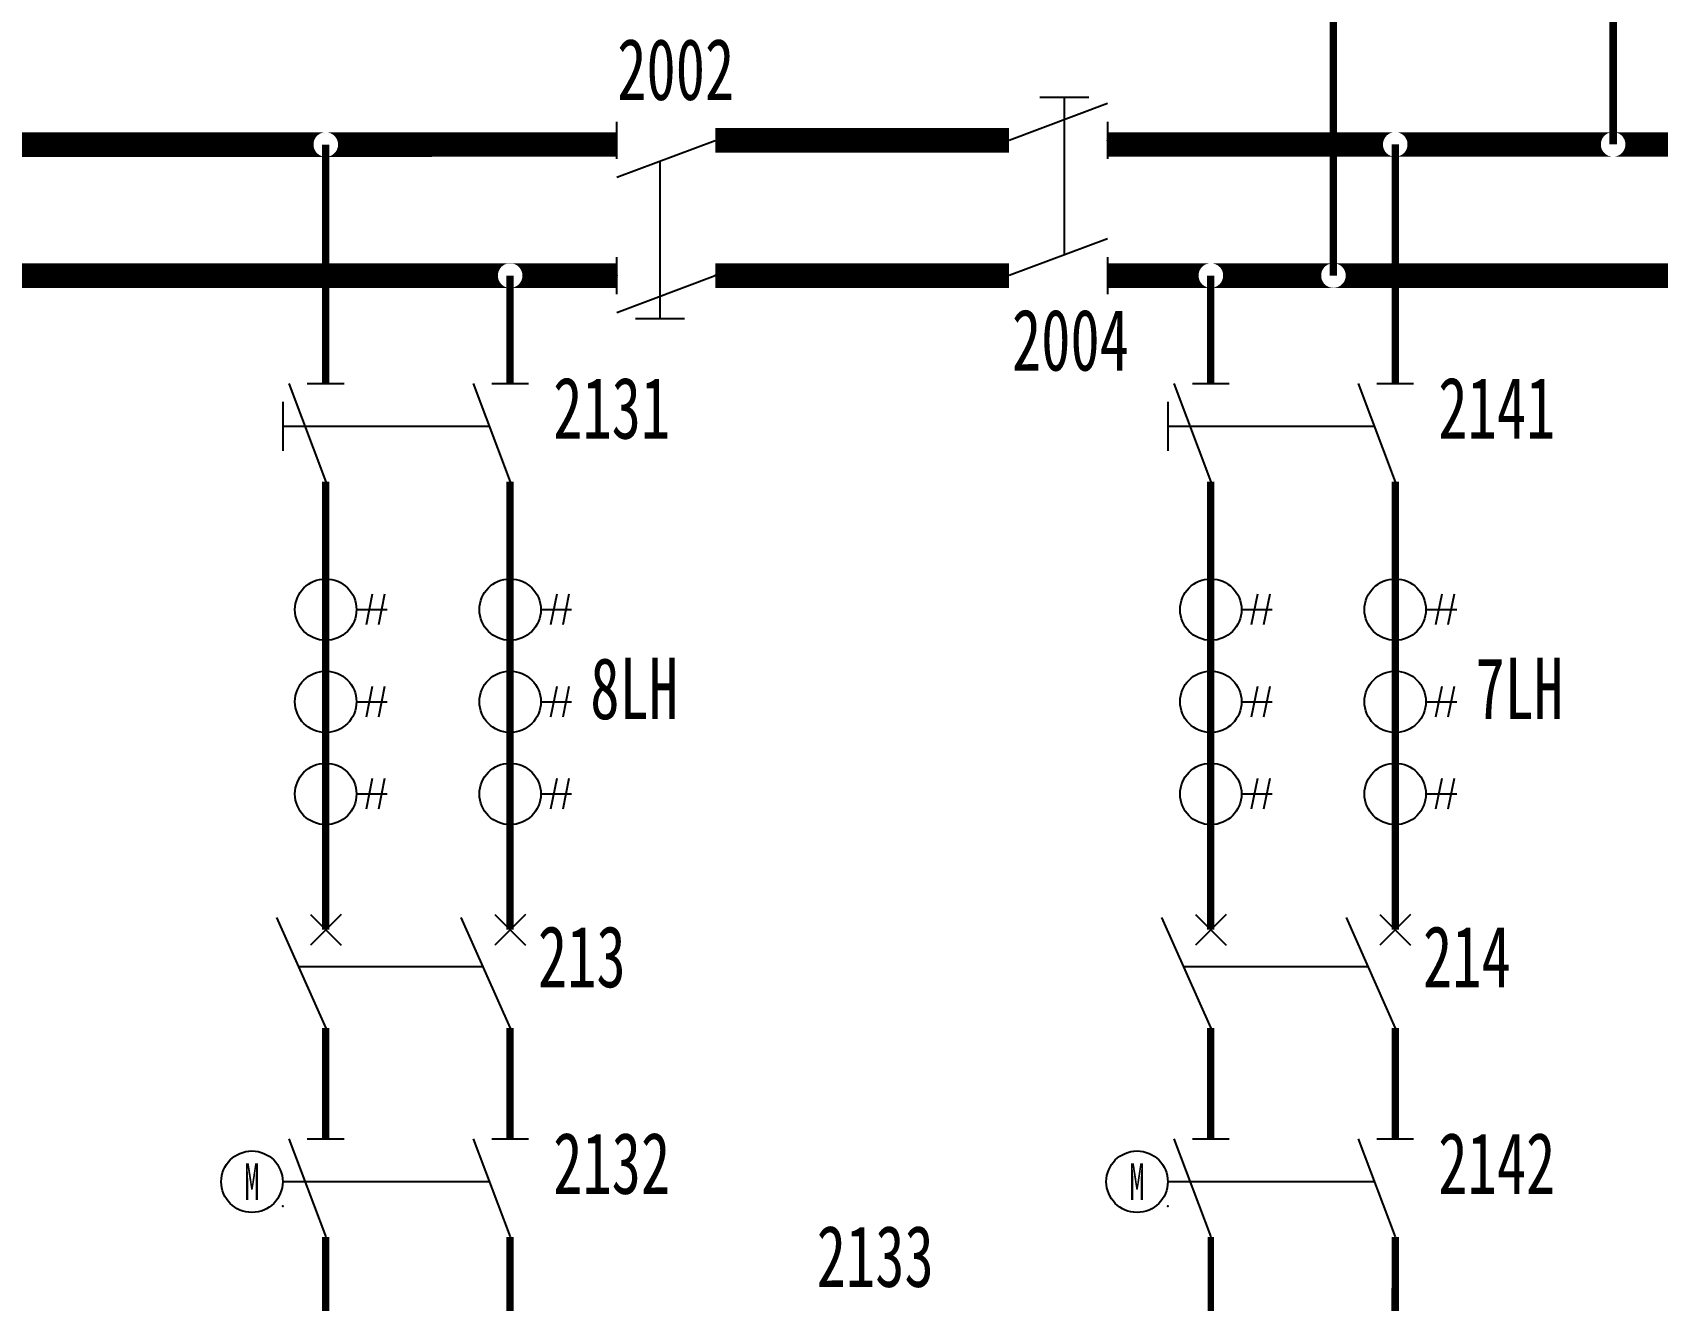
# Model space of a CAD drawing. Header units: millimetres. Extents: x 10667 to 23854, y -3427 to -2899.
# Drawn here: x 17308.4 to 17440.6, y -3258.5 to -3155.3 of the extents above; entities that cross this region are included whole.
import ezdxf
from ezdxf.enums import TextEntityAlignment as Align

# ---------------------------------------------------------------- set-up
doc = ezdxf.new("R2010")
doc.units = ezdxf.units.MM
doc.header["$LTSCALE"] = 10
for name, color, linetype in [('BLOCK', 3, 'Continuous'), ('PLINE', 1, 'Continuous'), ('TEXT', 2, 'Continuous'), ('设    备', 3, 'Continuous'), ('设备编号', 2, 'Continuous'), ('连 接 线', 1, 'Continuous')]:
    doc.layers.add(name, color=color, linetype=linetype)
doc.styles.add('HZ', font='SimSun.ttf', dxfattribs={"width": 0.7})

# ---------------------------------------------------------------- blocks, each defined once
blk = doc.blocks.new('$LH')
at = {"color": 3}
for p, q in [((3.79, 1.25), (3.29, -1.25)), ((4.79, 1.25), (4.29, -1.25)), ((2.5, 0), (5, 0))]:
    blk.add_line(p, q, dxfattribs=at)
blk.add_circle((0, 0), 2.5, dxfattribs=at)

msp = doc.modelspace()

# ---------------------------------------------------------------- linework, layer by layer
at = {"color": 3}
for p, q in [((17392.33, -3173.38), (17392.33, -3162.38)), ((17359.43, -3165.75), (17359.43, -3176.75))]:
    msp.add_line(p, q, dxfattribs=at)
at = {"color": 1, "const_width": 0.5}
msp.add_lwpolyline([(17404.24, -3253.3), (17404.32, -3319.7)], dxfattribs=at)
at = {"layer": 'BLOCK'}
for p, q in [((17395.83, -3161.07), (17387.83, -3164.07)), ((17355.93, -3165.57), (17355.93, -3162.57)), ((17395.83, -3162.57), (17395.83, -3165.57)), ((17355.93, -3167.07), (17363.93, -3164.07)), ((17395.83, -3172.07), (17387.83, -3175.07)), ((17355.93, -3176.57), (17355.93, -3173.57)), ((17395.83, -3173.57), (17395.83, -3176.57)), ((17355.93, -3178.07), (17363.93, -3175.07))]:
    msp.add_line(p, q, dxfattribs=at)
for p in [(17395.83, -3164.07), (17355.93, -3175.07), (17363.93, -3175.07)]:
    msp.add_point(p, dxfattribs=at)
at = {"layer": 'PLINE'}
for points, const_width in [([(17363.93, -3164.07), (17387.83, -3164.07)], 2), ([(17363.93, -3175.07), (17387.83, -3175.07)], 2), ([(17332.24, -3236.3), (17332.24, -3245.3)], 0.6), ([(17347.24, -3236.3), (17347.24, -3245.3)], 0.6), ([(17404.24, -3236.3), (17404.24, -3245.3)], 0.6), ([(17419.24, -3236.3), (17419.24, -3245.3)], 0.6), ([(17332.24, -3253.29), (17332.26, -3319.25)], 0.6), ([(17347.24, -3253.29), (17347.26, -3318.95)], 0.6), ([(17419.24, -3253.3), (17419.23, -3289.74)], 0.6)]:
    msp.add_lwpolyline(points, dxfattribs=dict(at, const_width=const_width))
at = {"layer": 'TEXT', "color": 3}
for p, q in [((17394.33, -3160.57), (17390.33, -3160.57)), ((17392.33, -3162.38), (17392.33, -3160.57)), ((17359.43, -3176.75), (17359.43, -3178.57)), ((17357.43, -3178.57), (17361.43, -3178.57)), ((17328.74, -3185.34), (17328.74, -3189.34)), ((17400.74, -3185.34), (17400.74, -3189.34)), ((17330.55, -3187.34), (17328.74, -3187.34)), ((17402.55, -3187.34), (17400.74, -3187.34))]:
    msp.add_line(p, q, dxfattribs=at)
at = {"layer": '设    备'}
for p, q in [((17329.24, -3183.84), (17332.24, -3191.84)), ((17330.74, -3183.84), (17333.74, -3183.84)), ((17344.24, -3183.84), (17347.24, -3191.84)), ((17345.74, -3183.84), (17348.74, -3183.84)), ((17401.24, -3183.84), (17404.24, -3191.84)), ((17402.74, -3183.84), (17405.74, -3183.84)), ((17416.24, -3183.84), (17419.24, -3191.84)), ((17417.74, -3183.84), (17420.74, -3183.84)), ((17328.24, -3227.3), (17332.24, -3236.3)), ((17333.49, -3227.05), (17330.99, -3229.55)), ((17330.99, -3227.05), (17333.49, -3229.55)), ((17343.24, -3227.3), (17347.24, -3236.3)), ((17345.99, -3227.05), (17348.49, -3229.55)), ((17348.49, -3227.05), (17345.99, -3229.55)), ((17400.24, -3227.3), (17404.24, -3236.3)), ((17405.49, -3227.05), (17402.99, -3229.55)), ((17402.99, -3227.05), (17405.49, -3229.55)), ((17415.24, -3227.3), (17419.24, -3236.3)), ((17417.99, -3227.05), (17420.49, -3229.55)), ((17420.49, -3227.05), (17417.99, -3229.55)), ((17330.01, -3231.3), (17345.01, -3231.3)), ((17402.01, -3231.3), (17417.01, -3231.3)), ((17329.24, -3245.3), (17332.24, -3253.3)), ((17330.74, -3245.3), (17333.74, -3245.3)), ((17344.24, -3245.3), (17347.24, -3253.3)), ((17345.74, -3245.3), (17348.74, -3245.3)), ((17401.24, -3245.3), (17404.24, -3253.3)), ((17402.74, -3245.3), (17405.74, -3245.3)), ((17416.24, -3245.3), (17419.24, -3253.3)), ((17417.74, -3245.3), (17420.74, -3245.3))]:
    msp.add_line(p, q, dxfattribs=at)
at = {"layer": '设    备', "color": 3}
for p, q in [((17345.55, -3187.34), (17330.55, -3187.34)), ((17417.55, -3187.34), (17402.55, -3187.34)), ((17345.55, -3248.8), (17328.74, -3248.8)), ((17417.55, -3248.8), (17400.74, -3248.8))]:
    msp.add_line(p, q, dxfattribs=at)
at = {"layer": '设    备', "const_width": 0.6}
for points in [[(17332.24, -3191.84), (17332.24, -3193.34)], [(17347.24, -3191.84), (17347.24, -3193.34)], [(17404.24, -3191.84), (17404.24, -3193.34)], [(17419.24, -3191.84), (17419.24, -3193.34)]]:
    msp.add_lwpolyline(points, dxfattribs=at)
at = {"layer": '设    备'}
for centre in [(17326.24, -3248.8), (17398.24, -3248.8)]:
    msp.add_circle(centre, 2.5, dxfattribs=at)
for p in [(17332.24, -3183.84), (17347.24, -3183.84), (17404.24, -3183.84), (17419.24, -3183.84), (17332.24, -3191.84), (17347.24, -3191.84), (17404.24, -3191.84), (17419.24, -3191.84), (17332.24, -3228.3), (17347.24, -3228.3), (17404.24, -3228.3), (17419.24, -3228.3), (17332.24, -3245.3), (17347.24, -3245.3), (17404.24, -3245.3), (17419.24, -3245.3)]:
    msp.add_point(p, dxfattribs=at)
at = {"layer": '设    备', "color": 4}
for p in [(17328.75, -3250.79), (17400.75, -3250.79)]:
    msp.add_point(p, dxfattribs=at)
at = {"layer": '连 接 线'}
for points, const_width in [([(17414.21, -3130.53), (17414.21, -3175.07)], 0.6), ([(17436.97, -3130.53), (17436.97, -3164.4)], 0.6), ([(17363.93, -3164.07), (17387.83, -3164.07)], 2), ([(17331.25, -3164.41), (17288.91, -3164.41)], 2), ([(17332.24, -3164.41), (17332.24, -3183.84)], 0.6), ([(17355.93, -3164.4), (17333.24, -3164.41)], 2), ([(17418.24, -3164.4), (17395.83, -3164.4)], 2), ([(17419.24, -3164.4), (17419.24, -3183.84)], 0.6), ([(17435.97, -3164.4), (17420.24, -3164.4)], 2), ([(17460.02, -3164.4), (17437.97, -3164.4)], 2), ([(17346.25, -3175.07), (17295.01, -3175.07)], 2), ([(17347.24, -3175.07), (17347.24, -3183.84)], 0.6), ([(17355.93, -3175.07), (17348.24, -3175.07)], 2), ([(17363.93, -3175.07), (17387.83, -3175.07)], 2), ([(17403.24, -3175.07), (17395.83, -3175.07)], 2), ([(17404.24, -3175.07), (17404.24, -3183.84)], 0.6), ([(17413.22, -3175.07), (17405.23, -3175.07)], 2), ([(17484.86, -3175.06), (17415.21, -3175.07)], 2), ([(17332.24, -3193.34), (17332.24, -3228.29)], 0.6), ([(17347.24, -3193.34), (17347.24, -3228.29)], 0.6), ([(17404.24, -3193.34), (17404.24, -3228.29)], 0.6), ([(17419.24, -3193.34), (17419.24, -3228.29)], 0.6)]:
    msp.add_lwpolyline(points, dxfattribs=dict(at, const_width=const_width))
for points in [[(17331.24, -3163.41), (17332.33, -3163.41), (17331.24, -3163.42), (17332.42, -3163.42)], [(17331.24, -3163.41), (17332.24, -3163.41), (17331.24, -3163.41), (17332.33, -3163.41)], [(17331.24, -3163.41), (17332.15, -3163.41), (17331.24, -3163.41), (17332.24, -3163.41)], [(17331.24, -3163.42), (17332.07, -3163.42), (17331.24, -3163.41), (17332.15, -3163.41)], [(17331.24, -3163.44), (17331.98, -3163.44), (17331.24, -3163.42), (17332.07, -3163.42)], [(17331.24, -3163.47), (17331.9, -3163.47), (17331.24, -3163.44), (17331.98, -3163.44)], [(17331.24, -3163.5), (17331.82, -3163.5), (17331.24, -3163.47), (17331.9, -3163.47)], [(17331.24, -3163.54), (17331.74, -3163.54), (17331.24, -3163.5), (17331.82, -3163.5)], [(17331.24, -3163.59), (17331.67, -3163.59), (17331.24, -3163.54), (17331.74, -3163.54)], [(17331.24, -3163.64), (17331.6, -3163.64), (17331.24, -3163.59), (17331.67, -3163.59)], [(17331.24, -3163.7), (17331.53, -3163.7), (17331.24, -3163.64), (17331.6, -3163.64)], [(17331.24, -3163.76), (17331.48, -3163.76), (17331.24, -3163.7), (17331.53, -3163.7)], [(17331.24, -3163.83), (17331.42, -3163.83), (17331.24, -3163.76), (17331.48, -3163.76)], [(17331.24, -3163.91), (17331.38, -3163.91), (17331.24, -3163.83), (17331.42, -3163.83)], [(17331.24, -3163.98), (17331.34, -3163.98), (17331.24, -3163.91), (17331.38, -3163.91)], [(17331.24, -3164.06), (17331.3, -3164.06), (17331.24, -3163.98), (17331.34, -3163.98)], [(17331.24, -3164.15), (17331.28, -3164.15), (17331.24, -3164.06), (17331.3, -3164.06)], [(17331.24, -3164.23), (17331.26, -3164.23), (17331.24, -3164.15), (17331.28, -3164.15)], [(17331.24, -3164.32), (17331.25, -3164.32), (17331.24, -3164.23), (17331.26, -3164.23)], [(17331.24, -3164.41), (17331.24, -3164.41), (17331.24, -3164.32), (17331.25, -3164.32)], [(17331.24, -3164.41), (17331.24, -3164.41), (17331.24, -3164.49), (17331.25, -3164.49)], [(17331.24, -3164.49), (17331.25, -3164.49), (17331.24, -3164.58), (17331.26, -3164.58)], [(17331.24, -3164.58), (17331.26, -3164.58), (17331.24, -3164.66), (17331.28, -3164.66)], [(17332.33, -3163.41), (17333.24, -3163.41), (17332.24, -3163.41), (17333.24, -3163.41)], [(17332.42, -3163.42), (17333.24, -3163.42), (17332.33, -3163.41), (17333.24, -3163.41)], [(17332.5, -3163.44), (17333.24, -3163.44), (17332.42, -3163.42), (17333.24, -3163.42)], [(17332.58, -3163.47), (17333.24, -3163.47), (17332.5, -3163.44), (17333.24, -3163.44)], [(17332.66, -3163.5), (17333.24, -3163.5), (17332.58, -3163.47), (17333.24, -3163.47)], [(17332.74, -3163.54), (17333.24, -3163.54), (17332.66, -3163.5), (17333.24, -3163.5)], [(17332.82, -3163.59), (17333.24, -3163.59), (17332.74, -3163.54), (17333.24, -3163.54)], [(17332.88, -3163.64), (17333.24, -3163.64), (17332.82, -3163.59), (17333.24, -3163.59)], [(17332.95, -3163.7), (17333.24, -3163.7), (17332.88, -3163.64), (17333.24, -3163.64)], [(17333.01, -3163.76), (17333.24, -3163.76), (17332.95, -3163.7), (17333.24, -3163.7)], [(17333.06, -3163.83), (17333.24, -3163.83), (17333.01, -3163.76), (17333.24, -3163.76)], [(17333.11, -3163.91), (17333.24, -3163.91), (17333.06, -3163.83), (17333.24, -3163.83)], [(17333.15, -3163.98), (17333.24, -3163.98), (17333.11, -3163.91), (17333.24, -3163.91)], [(17333.18, -3164.06), (17333.24, -3164.06), (17333.15, -3163.98), (17333.24, -3163.98)], [(17333.21, -3164.15), (17333.24, -3164.15), (17333.18, -3164.06), (17333.24, -3164.06)], [(17333.23, -3164.23), (17333.24, -3164.23), (17333.21, -3164.15), (17333.24, -3164.15)], [(17333.21, -3164.66), (17333.24, -3164.66), (17333.23, -3164.58), (17333.24, -3164.58)], [(17333.24, -3164.32), (17333.24, -3164.32), (17333.23, -3164.23), (17333.24, -3164.23)], [(17333.24, -3164.49), (17333.24, -3164.49), (17333.24, -3164.41)], [(17418.24, -3163.4), (17419.33, -3163.4), (17418.24, -3163.41), (17419.42, -3163.41)], [(17418.24, -3163.4), (17419.24, -3163.4), (17418.24, -3163.4), (17419.33, -3163.4)], [(17418.24, -3163.4), (17419.15, -3163.4), (17418.24, -3163.4), (17419.24, -3163.4)], [(17418.24, -3163.41), (17419.07, -3163.41), (17418.24, -3163.4), (17419.15, -3163.4)], [(17418.24, -3163.43), (17418.98, -3163.43), (17418.24, -3163.41), (17419.07, -3163.41)], [(17418.24, -3163.46), (17418.9, -3163.46), (17418.24, -3163.43), (17418.98, -3163.43)], [(17418.24, -3163.49), (17418.82, -3163.49), (17418.24, -3163.46), (17418.9, -3163.46)], [(17418.24, -3163.53), (17418.74, -3163.53), (17418.24, -3163.49), (17418.82, -3163.49)], [(17418.24, -3163.58), (17418.67, -3163.58), (17418.24, -3163.53), (17418.74, -3163.53)], [(17418.24, -3163.63), (17418.6, -3163.63), (17418.24, -3163.58), (17418.67, -3163.58)], [(17418.24, -3163.69), (17418.53, -3163.69), (17418.24, -3163.63), (17418.6, -3163.63)], [(17418.24, -3163.76), (17418.48, -3163.76), (17418.24, -3163.69), (17418.53, -3163.69)], [(17418.24, -3163.83), (17418.42, -3163.83), (17418.24, -3163.76), (17418.48, -3163.76)], [(17418.24, -3163.9), (17418.38, -3163.9), (17418.24, -3163.83), (17418.42, -3163.83)], [(17418.24, -3163.98), (17418.34, -3163.98), (17418.24, -3163.9), (17418.38, -3163.9)], [(17418.24, -3164.06), (17418.3, -3164.06), (17418.24, -3163.98), (17418.34, -3163.98)], [(17418.24, -3164.14), (17418.28, -3164.14), (17418.24, -3164.06), (17418.3, -3164.06)], [(17418.24, -3164.22), (17418.26, -3164.22), (17418.24, -3164.14), (17418.28, -3164.14)], [(17418.24, -3164.31), (17418.25, -3164.31), (17418.24, -3164.22), (17418.26, -3164.22)], [(17418.24, -3164.4), (17418.24, -3164.4), (17418.24, -3164.31), (17418.25, -3164.31)], [(17418.24, -3164.4), (17418.24, -3164.4), (17418.24, -3164.49), (17418.25, -3164.49)], [(17418.24, -3164.49), (17418.25, -3164.49), (17418.24, -3164.57), (17418.26, -3164.57)], [(17418.24, -3164.57), (17418.26, -3164.57), (17418.24, -3164.66), (17418.28, -3164.66)], [(17419.33, -3163.4), (17420.24, -3163.4), (17419.24, -3163.4), (17420.24, -3163.4)], [(17419.42, -3163.41), (17420.24, -3163.41), (17419.33, -3163.4), (17420.24, -3163.4)], [(17419.5, -3163.43), (17420.24, -3163.43), (17419.42, -3163.41), (17420.24, -3163.41)], [(17419.58, -3163.46), (17420.24, -3163.46), (17419.5, -3163.43), (17420.24, -3163.43)], [(17419.66, -3163.49), (17420.24, -3163.49), (17419.58, -3163.46), (17420.24, -3163.46)], [(17419.74, -3163.53), (17420.24, -3163.53), (17419.66, -3163.49), (17420.24, -3163.49)], [(17419.82, -3163.58), (17420.24, -3163.58), (17419.74, -3163.53), (17420.24, -3163.53)], [(17419.88, -3163.63), (17420.24, -3163.63), (17419.82, -3163.58), (17420.24, -3163.58)], [(17419.95, -3163.69), (17420.24, -3163.69), (17419.88, -3163.63), (17420.24, -3163.63)], [(17420.01, -3163.76), (17420.24, -3163.76), (17419.95, -3163.69), (17420.24, -3163.69)], [(17420.06, -3163.83), (17420.24, -3163.83), (17420.01, -3163.76), (17420.24, -3163.76)], [(17420.11, -3163.9), (17420.24, -3163.9), (17420.06, -3163.83), (17420.24, -3163.83)], [(17420.15, -3163.98), (17420.24, -3163.98), (17420.11, -3163.9), (17420.24, -3163.9)], [(17420.18, -3164.06), (17420.24, -3164.06), (17420.15, -3163.98), (17420.24, -3163.98)], [(17420.21, -3164.14), (17420.24, -3164.14), (17420.18, -3164.06), (17420.24, -3164.06)], [(17420.23, -3164.22), (17420.24, -3164.22), (17420.21, -3164.14), (17420.24, -3164.14)], [(17420.21, -3164.66), (17420.24, -3164.66), (17420.23, -3164.57), (17420.24, -3164.57)], [(17420.24, -3164.31), (17420.24, -3164.31), (17420.23, -3164.22), (17420.24, -3164.22)], [(17420.24, -3164.49), (17420.24, -3164.49), (17420.24, -3164.4)], [(17435.97, -3163.4), (17437.05, -3163.4), (17435.97, -3163.41), (17437.14, -3163.41)], [(17435.97, -3163.4), (17436.97, -3163.4), (17435.97, -3163.4), (17437.05, -3163.4)], [(17435.97, -3163.4), (17436.88, -3163.4), (17435.97, -3163.4), (17436.97, -3163.4)], [(17435.97, -3163.41), (17436.79, -3163.41), (17435.97, -3163.4), (17436.88, -3163.4)], [(17435.97, -3163.43), (17436.71, -3163.43), (17435.97, -3163.41), (17436.79, -3163.41)], [(17435.97, -3163.46), (17436.62, -3163.46), (17435.97, -3163.43), (17436.71, -3163.43)], [(17435.97, -3163.49), (17436.54, -3163.49), (17435.97, -3163.46), (17436.62, -3163.46)], [(17435.97, -3163.53), (17436.47, -3163.53), (17435.97, -3163.49), (17436.54, -3163.49)], [(17435.97, -3163.58), (17436.39, -3163.58), (17435.97, -3163.53), (17436.47, -3163.53)], [(17435.97, -3163.63), (17436.32, -3163.63), (17435.97, -3163.58), (17436.39, -3163.58)], [(17435.97, -3163.69), (17436.26, -3163.69), (17435.97, -3163.63), (17436.32, -3163.63)], [(17435.97, -3163.75), (17436.2, -3163.75), (17435.97, -3163.69), (17436.26, -3163.69)], [(17435.97, -3163.82), (17436.15, -3163.82), (17435.97, -3163.75), (17436.2, -3163.75)], [(17435.97, -3163.9), (17436.1, -3163.9), (17435.97, -3163.82), (17436.15, -3163.82)], [(17435.97, -3163.97), (17436.06, -3163.97), (17435.97, -3163.9), (17436.1, -3163.9)], [(17435.97, -3164.06), (17436.03, -3164.06), (17435.97, -3163.97), (17436.06, -3163.97)], [(17435.97, -3164.14), (17436, -3164.14), (17435.97, -3164.06), (17436.03, -3164.06)], [(17435.97, -3164.22), (17435.98, -3164.22), (17435.97, -3164.14), (17436, -3164.14)], [(17435.97, -3164.31), (17435.97, -3164.31), (17435.97, -3164.22), (17435.98, -3164.22)], [(17435.97, -3164.48), (17435.97, -3164.48), (17435.97, -3164.57), (17435.98, -3164.57)], [(17435.97, -3164.57), (17435.98, -3164.57), (17435.97, -3164.66), (17436, -3164.66)], [(17437.05, -3163.4), (17437.97, -3163.4), (17436.97, -3163.4), (17437.97, -3163.4)], [(17437.14, -3163.41), (17437.97, -3163.41), (17437.05, -3163.4), (17437.97, -3163.4)], [(17437.22, -3163.43), (17437.97, -3163.43), (17437.14, -3163.41), (17437.97, -3163.41)], [(17437.31, -3163.46), (17437.97, -3163.46), (17437.22, -3163.43), (17437.97, -3163.43)], [(17437.39, -3163.49), (17437.97, -3163.49), (17437.31, -3163.46), (17437.97, -3163.46)], [(17437.47, -3163.53), (17437.97, -3163.53), (17437.39, -3163.49), (17437.97, -3163.49)], [(17437.54, -3163.58), (17437.97, -3163.58), (17437.47, -3163.53), (17437.97, -3163.53)], [(17437.61, -3163.63), (17437.97, -3163.63), (17437.54, -3163.58), (17437.97, -3163.58)], [(17437.67, -3163.69), (17437.97, -3163.69), (17437.61, -3163.63), (17437.97, -3163.63)], [(17437.73, -3163.75), (17437.97, -3163.75), (17437.67, -3163.69), (17437.97, -3163.69)], [(17437.78, -3163.82), (17437.97, -3163.82), (17437.73, -3163.75), (17437.97, -3163.75)], [(17437.83, -3163.9), (17437.97, -3163.9), (17437.78, -3163.82), (17437.97, -3163.82)], [(17437.87, -3163.97), (17437.97, -3163.97), (17437.83, -3163.9), (17437.97, -3163.9)], [(17437.91, -3164.06), (17437.97, -3164.06), (17437.87, -3163.97), (17437.97, -3163.97)], [(17437.93, -3164.14), (17437.97, -3164.14), (17437.91, -3164.06), (17437.97, -3164.06)], [(17437.95, -3164.22), (17437.97, -3164.22), (17437.93, -3164.14), (17437.97, -3164.14)], [(17437.93, -3164.66), (17437.97, -3164.66), (17437.95, -3164.57), (17437.97, -3164.57)], [(17437.96, -3164.31), (17437.97, -3164.31), (17437.95, -3164.22), (17437.97, -3164.22)], [(17437.95, -3164.57), (17437.97, -3164.57), (17437.96, -3164.48), (17437.97, -3164.48)], [(17437.97, -3164.4), (17437.97, -3164.4), (17437.96, -3164.31), (17437.97, -3164.31)], [(17437.96, -3164.48), (17437.97, -3164.48), (17437.97, -3164.4)], [(17331.24, -3164.66), (17331.28, -3164.66), (17331.24, -3164.75), (17331.3, -3164.75)], [(17331.24, -3164.75), (17331.3, -3164.75), (17331.24, -3164.83), (17331.34, -3164.83)], [(17331.24, -3164.83), (17331.34, -3164.83), (17331.24, -3164.91), (17331.38, -3164.91)], [(17331.24, -3164.91), (17331.38, -3164.91), (17331.24, -3164.98), (17331.42, -3164.98)], [(17331.24, -3164.98), (17331.42, -3164.98), (17331.24, -3165.05), (17331.48, -3165.05)], [(17331.24, -3165.05), (17331.48, -3165.05), (17331.24, -3165.11), (17331.53, -3165.11)], [(17331.24, -3165.11), (17331.53, -3165.11), (17331.24, -3165.17), (17331.6, -3165.17)], [(17331.24, -3165.17), (17331.6, -3165.17), (17331.24, -3165.22), (17331.67, -3165.22)], [(17331.24, -3165.22), (17331.67, -3165.22), (17331.24, -3165.27), (17331.74, -3165.27)], [(17331.24, -3165.27), (17331.74, -3165.27), (17331.24, -3165.31), (17331.82, -3165.31)], [(17331.24, -3165.31), (17331.82, -3165.31), (17331.24, -3165.35), (17331.9, -3165.35)], [(17331.24, -3165.35), (17331.9, -3165.35), (17331.24, -3165.37), (17331.98, -3165.37)], [(17331.24, -3165.37), (17331.98, -3165.37), (17331.24, -3165.39), (17332.07, -3165.39)], [(17331.24, -3165.39), (17332.07, -3165.39), (17331.24, -3165.4), (17332.15, -3165.4)], [(17331.24, -3165.4), (17332.15, -3165.4), (17331.24, -3165.41), (17332.24, -3165.41)], [(17332.24, -3165.41), (17333.24, -3165.41), (17332.33, -3165.4), (17333.24, -3165.4)], [(17332.33, -3165.4), (17333.24, -3165.4), (17332.42, -3165.39), (17333.24, -3165.39)], [(17332.42, -3165.39), (17333.24, -3165.39), (17332.5, -3165.37), (17333.24, -3165.37)], [(17332.5, -3165.37), (17333.24, -3165.37), (17332.58, -3165.35), (17333.24, -3165.35)], [(17332.58, -3165.35), (17333.24, -3165.35), (17332.66, -3165.31), (17333.24, -3165.31)], [(17332.66, -3165.31), (17333.24, -3165.31), (17332.74, -3165.27), (17333.24, -3165.27)], [(17332.74, -3165.27), (17333.24, -3165.27), (17332.82, -3165.22), (17333.24, -3165.22)], [(17332.82, -3165.22), (17333.24, -3165.22), (17332.88, -3165.17), (17333.24, -3165.17)], [(17332.88, -3165.17), (17333.24, -3165.17), (17332.95, -3165.11), (17333.24, -3165.11)], [(17332.95, -3165.11), (17333.24, -3165.11), (17333.01, -3165.05), (17333.24, -3165.05)], [(17333.01, -3165.05), (17333.24, -3165.05), (17333.06, -3164.98), (17333.24, -3164.98)], [(17333.06, -3164.98), (17333.24, -3164.98), (17333.11, -3164.91), (17333.24, -3164.91)], [(17333.11, -3164.91), (17333.24, -3164.91), (17333.15, -3164.83), (17333.24, -3164.83)], [(17333.15, -3164.83), (17333.24, -3164.83), (17333.18, -3164.75), (17333.24, -3164.75)], [(17333.18, -3164.75), (17333.24, -3164.75), (17333.21, -3164.66), (17333.24, -3164.66)], [(17399.24, -3165.07), (17400.24, -3165.07), (17399.33, -3165.06), (17400.24, -3165.06)], [(17399.33, -3165.06), (17400.24, -3165.06), (17399.42, -3165.05), (17400.24, -3165.05)], [(17399.42, -3165.05), (17400.24, -3165.05), (17399.5, -3165.03), (17400.24, -3165.03)], [(17399.5, -3165.03), (17400.24, -3165.03), (17399.59, -3165.01), (17400.24, -3165.01)], [(17399.59, -3165.01), (17400.24, -3165.01), (17399.67, -3164.97), (17400.24, -3164.97)], [(17418.24, -3164.66), (17418.28, -3164.66), (17418.24, -3164.74), (17418.3, -3164.74)], [(17418.24, -3164.74), (17418.3, -3164.74), (17418.24, -3164.82), (17418.34, -3164.82)], [(17418.24, -3164.82), (17418.34, -3164.82), (17418.24, -3164.9), (17418.38, -3164.9)], [(17418.24, -3164.9), (17418.38, -3164.9), (17418.24, -3164.97), (17418.42, -3164.97)], [(17418.24, -3164.97), (17418.42, -3164.97), (17418.24, -3165.04), (17418.48, -3165.04)], [(17418.24, -3165.04), (17418.48, -3165.04), (17418.24, -3165.11), (17418.53, -3165.11)], [(17418.24, -3165.11), (17418.53, -3165.11), (17418.24, -3165.16), (17418.6, -3165.16)], [(17418.24, -3165.16), (17418.6, -3165.16), (17418.24, -3165.22), (17418.67, -3165.22)], [(17418.24, -3165.22), (17418.67, -3165.22), (17418.24, -3165.26), (17418.74, -3165.26)], [(17418.24, -3165.26), (17418.74, -3165.26), (17418.24, -3165.3), (17418.82, -3165.3)], [(17418.24, -3165.3), (17418.82, -3165.3), (17418.24, -3165.34), (17418.9, -3165.34)], [(17418.24, -3165.34), (17418.9, -3165.34), (17418.24, -3165.36), (17418.98, -3165.36)], [(17418.24, -3165.36), (17418.98, -3165.36), (17418.24, -3165.38), (17419.07, -3165.38)], [(17418.24, -3165.38), (17419.07, -3165.38), (17418.24, -3165.39), (17419.15, -3165.39)], [(17418.24, -3165.39), (17419.15, -3165.39), (17418.24, -3165.4), (17419.24, -3165.4)], [(17419.24, -3165.4), (17420.24, -3165.4), (17419.33, -3165.39), (17420.24, -3165.39)], [(17419.33, -3165.39), (17420.24, -3165.39), (17419.42, -3165.38), (17420.24, -3165.38)], [(17419.42, -3165.38), (17420.24, -3165.38), (17419.5, -3165.36), (17420.24, -3165.36)], [(17419.5, -3165.36), (17420.24, -3165.36), (17419.58, -3165.34), (17420.24, -3165.34)], [(17419.58, -3165.34), (17420.24, -3165.34), (17419.66, -3165.3), (17420.24, -3165.3)], [(17419.66, -3165.3), (17420.24, -3165.3), (17419.74, -3165.26), (17420.24, -3165.26)], [(17419.74, -3165.26), (17420.24, -3165.26), (17419.82, -3165.22), (17420.24, -3165.22)], [(17419.82, -3165.22), (17420.24, -3165.22), (17419.88, -3165.16), (17420.24, -3165.16)], [(17419.88, -3165.16), (17420.24, -3165.16), (17419.95, -3165.11), (17420.24, -3165.11)], [(17419.95, -3165.11), (17420.24, -3165.11), (17420.01, -3165.04), (17420.24, -3165.04)], [(17420.01, -3165.04), (17420.24, -3165.04), (17420.06, -3164.97), (17420.24, -3164.97)], [(17420.06, -3164.97), (17420.24, -3164.97), (17420.11, -3164.9), (17420.24, -3164.9)], [(17420.11, -3164.9), (17420.24, -3164.9), (17420.15, -3164.82), (17420.24, -3164.82)], [(17420.15, -3164.82), (17420.24, -3164.82), (17420.18, -3164.74), (17420.24, -3164.74)], [(17420.18, -3164.74), (17420.24, -3164.74), (17420.21, -3164.66), (17420.24, -3164.66)], [(17435.97, -3164.66), (17436, -3164.66), (17435.97, -3164.74), (17436.03, -3164.74)], [(17435.97, -3164.74), (17436.03, -3164.74), (17435.97, -3164.82), (17436.06, -3164.82)], [(17435.97, -3164.82), (17436.06, -3164.82), (17435.97, -3164.9), (17436.1, -3164.9)], [(17435.97, -3164.9), (17436.1, -3164.9), (17435.97, -3164.97), (17436.15, -3164.97)], [(17435.97, -3164.97), (17436.15, -3164.97), (17435.97, -3165.04), (17436.2, -3165.04)], [(17435.97, -3165.04), (17436.2, -3165.04), (17435.97, -3165.1), (17436.26, -3165.1)], [(17435.97, -3165.1), (17436.26, -3165.1), (17435.97, -3165.16), (17436.32, -3165.16)], [(17435.97, -3165.16), (17436.32, -3165.16), (17435.97, -3165.22), (17436.39, -3165.22)], [(17435.97, -3165.22), (17436.39, -3165.22), (17435.97, -3165.26), (17436.47, -3165.26)], [(17435.97, -3165.26), (17436.47, -3165.26), (17435.97, -3165.3), (17436.54, -3165.3)], [(17435.97, -3165.3), (17436.54, -3165.3), (17435.97, -3165.34), (17436.62, -3165.34)], [(17435.97, -3165.34), (17436.62, -3165.34), (17435.97, -3165.36), (17436.71, -3165.36)], [(17435.97, -3165.36), (17436.71, -3165.36), (17435.97, -3165.38), (17436.79, -3165.38)], [(17435.97, -3165.38), (17436.79, -3165.38), (17435.97, -3165.39), (17436.88, -3165.39)], [(17435.97, -3165.39), (17436.88, -3165.39), (17435.97, -3165.4), (17436.97, -3165.4)], [(17436.97, -3165.4), (17437.97, -3165.4), (17437.05, -3165.39), (17437.97, -3165.39)], [(17437.05, -3165.39), (17437.97, -3165.39), (17437.14, -3165.38), (17437.97, -3165.38)], [(17437.14, -3165.38), (17437.97, -3165.38), (17437.22, -3165.36), (17437.97, -3165.36)], [(17437.22, -3165.36), (17437.97, -3165.36), (17437.31, -3165.34), (17437.97, -3165.34)], [(17437.31, -3165.34), (17437.97, -3165.34), (17437.39, -3165.3), (17437.97, -3165.3)], [(17437.39, -3165.3), (17437.97, -3165.3), (17437.47, -3165.26), (17437.97, -3165.26)], [(17437.47, -3165.26), (17437.97, -3165.26), (17437.54, -3165.22), (17437.97, -3165.22)], [(17437.54, -3165.22), (17437.97, -3165.22), (17437.61, -3165.16), (17437.97, -3165.16)], [(17437.61, -3165.16), (17437.97, -3165.16), (17437.67, -3165.1), (17437.97, -3165.1)], [(17437.67, -3165.1), (17437.97, -3165.1), (17437.73, -3165.04), (17437.97, -3165.04)], [(17437.73, -3165.04), (17437.97, -3165.04), (17437.78, -3164.97), (17437.97, -3164.97)], [(17437.78, -3164.97), (17437.97, -3164.97), (17437.83, -3164.9), (17437.97, -3164.9)], [(17437.83, -3164.9), (17437.97, -3164.9), (17437.87, -3164.82), (17437.97, -3164.82)], [(17437.87, -3164.82), (17437.97, -3164.82), (17437.91, -3164.74), (17437.97, -3164.74)], [(17437.91, -3164.74), (17437.97, -3164.74), (17437.93, -3164.66), (17437.97, -3164.66)], [(17346.24, -3174.07), (17347.33, -3174.07), (17346.24, -3174.09), (17347.42, -3174.09)], [(17346.24, -3174.07), (17347.24, -3174.07), (17346.24, -3174.07), (17347.33, -3174.07)], [(17346.24, -3174.07), (17347.15, -3174.07), (17346.24, -3174.07), (17347.24, -3174.07)], [(17346.24, -3174.09), (17347.07, -3174.09), (17346.24, -3174.07), (17347.15, -3174.07)], [(17346.24, -3174.1), (17346.98, -3174.1), (17346.24, -3174.09), (17347.07, -3174.09)], [(17346.24, -3174.13), (17346.9, -3174.13), (17346.24, -3174.1), (17346.98, -3174.1)], [(17346.24, -3174.16), (17346.82, -3174.16), (17346.24, -3174.13), (17346.9, -3174.13)], [(17346.24, -3174.2), (17346.74, -3174.2), (17346.24, -3174.16), (17346.82, -3174.16)], [(17346.24, -3174.25), (17346.67, -3174.25), (17346.24, -3174.2), (17346.74, -3174.2)], [(17346.24, -3174.3), (17346.6, -3174.3), (17346.24, -3174.25), (17346.67, -3174.25)], [(17346.24, -3174.36), (17346.53, -3174.36), (17346.24, -3174.3), (17346.6, -3174.3)], [(17346.24, -3174.43), (17346.48, -3174.43), (17346.24, -3174.36), (17346.53, -3174.36)], [(17346.24, -3174.5), (17346.42, -3174.5), (17346.24, -3174.43), (17346.48, -3174.43)], [(17346.24, -3174.57), (17346.38, -3174.57), (17346.24, -3174.5), (17346.42, -3174.5)], [(17346.24, -3174.65), (17346.34, -3174.65), (17346.24, -3174.57), (17346.38, -3174.57)], [(17346.24, -3174.73), (17346.3, -3174.73), (17346.24, -3174.65), (17346.34, -3174.65)], [(17346.24, -3174.81), (17346.28, -3174.81), (17346.24, -3174.73), (17346.3, -3174.73)], [(17346.24, -3174.9), (17346.26, -3174.9), (17346.24, -3174.81), (17346.28, -3174.81)], [(17346.24, -3174.98), (17346.25, -3174.98), (17346.24, -3174.9), (17346.26, -3174.9)], [(17346.24, -3175.07), (17346.24, -3175.07), (17346.24, -3174.98), (17346.25, -3174.98)], [(17346.24, -3175.07), (17346.24, -3175.07), (17346.24, -3175.16), (17346.25, -3175.16)], [(17346.24, -3175.16), (17346.25, -3175.16), (17346.24, -3175.24), (17346.26, -3175.24)], [(17347.33, -3174.07), (17348.24, -3174.07), (17347.24, -3174.07), (17348.24, -3174.07)], [(17347.42, -3174.09), (17348.24, -3174.09), (17347.33, -3174.07), (17348.24, -3174.07)], [(17347.5, -3174.1), (17348.24, -3174.1), (17347.42, -3174.09), (17348.24, -3174.09)], [(17347.58, -3174.13), (17348.24, -3174.13), (17347.5, -3174.1), (17348.24, -3174.1)], [(17347.66, -3174.16), (17348.24, -3174.16), (17347.58, -3174.13), (17348.24, -3174.13)], [(17347.74, -3174.2), (17348.24, -3174.2), (17347.66, -3174.16), (17348.24, -3174.16)], [(17347.82, -3174.25), (17348.24, -3174.25), (17347.74, -3174.2), (17348.24, -3174.2)], [(17347.88, -3174.3), (17348.24, -3174.3), (17347.82, -3174.25), (17348.24, -3174.25)], [(17347.95, -3174.36), (17348.24, -3174.36), (17347.88, -3174.3), (17348.24, -3174.3)], [(17348.01, -3174.43), (17348.24, -3174.43), (17347.95, -3174.36), (17348.24, -3174.36)], [(17348.06, -3174.5), (17348.24, -3174.5), (17348.01, -3174.43), (17348.24, -3174.43)], [(17348.11, -3174.57), (17348.24, -3174.57), (17348.06, -3174.5), (17348.24, -3174.5)], [(17348.15, -3174.65), (17348.24, -3174.65), (17348.11, -3174.57), (17348.24, -3174.57)], [(17348.18, -3174.73), (17348.24, -3174.73), (17348.15, -3174.65), (17348.24, -3174.65)], [(17348.21, -3174.81), (17348.24, -3174.81), (17348.18, -3174.73), (17348.24, -3174.73)], [(17348.23, -3174.9), (17348.24, -3174.9), (17348.21, -3174.81), (17348.24, -3174.81)], [(17348.24, -3174.98), (17348.24, -3174.98), (17348.23, -3174.9), (17348.24, -3174.9)], [(17348.24, -3175.16), (17348.24, -3175.16), (17348.24, -3175.07)], [(17403.24, -3174.07), (17404.33, -3174.07), (17403.24, -3174.08), (17404.42, -3174.08)], [(17403.24, -3174.07), (17404.24, -3174.07), (17403.24, -3174.07), (17404.33, -3174.07)], [(17403.24, -3174.07), (17404.15, -3174.07), (17403.24, -3174.07), (17404.24, -3174.07)], [(17403.24, -3174.08), (17404.07, -3174.08), (17403.24, -3174.07), (17404.15, -3174.07)], [(17403.24, -3174.1), (17403.98, -3174.1), (17403.24, -3174.08), (17404.07, -3174.08)], [(17403.24, -3174.13), (17403.9, -3174.13), (17403.24, -3174.1), (17403.98, -3174.1)], [(17403.24, -3174.16), (17403.82, -3174.16), (17403.24, -3174.13), (17403.9, -3174.13)], [(17403.24, -3174.2), (17403.74, -3174.2), (17403.24, -3174.16), (17403.82, -3174.16)], [(17403.24, -3174.25), (17403.67, -3174.25), (17403.24, -3174.2), (17403.74, -3174.2)], [(17403.24, -3174.3), (17403.6, -3174.3), (17403.24, -3174.25), (17403.67, -3174.25)], [(17403.24, -3174.36), (17403.53, -3174.36), (17403.24, -3174.3), (17403.6, -3174.3)], [(17403.24, -3174.42), (17403.48, -3174.42), (17403.24, -3174.36), (17403.53, -3174.36)], [(17403.24, -3174.49), (17403.42, -3174.49), (17403.24, -3174.42), (17403.48, -3174.42)], [(17403.24, -3174.57), (17403.38, -3174.57), (17403.24, -3174.49), (17403.42, -3174.49)], [(17403.24, -3174.64), (17403.34, -3174.64), (17403.24, -3174.57), (17403.38, -3174.57)], [(17403.24, -3174.72), (17403.3, -3174.72), (17403.24, -3174.64), (17403.34, -3174.64)], [(17403.24, -3174.81), (17403.28, -3174.81), (17403.24, -3174.72), (17403.3, -3174.72)], [(17403.24, -3174.89), (17403.26, -3174.89), (17403.24, -3174.81), (17403.28, -3174.81)], [(17403.24, -3174.98), (17403.25, -3174.98), (17403.24, -3174.89), (17403.26, -3174.89)], [(17403.24, -3175.07), (17403.24, -3175.07), (17403.24, -3174.98), (17403.25, -3174.98)], [(17403.24, -3175.07), (17403.24, -3175.07), (17403.24, -3175.15), (17403.25, -3175.15)], [(17403.24, -3175.15), (17403.25, -3175.15), (17403.24, -3175.24), (17403.26, -3175.24)], [(17404.33, -3174.07), (17405.24, -3174.07), (17404.24, -3174.07), (17405.24, -3174.07)], [(17404.42, -3174.08), (17405.24, -3174.08), (17404.33, -3174.07), (17405.24, -3174.07)], [(17404.5, -3174.1), (17405.24, -3174.1), (17404.42, -3174.08), (17405.24, -3174.08)], [(17404.58, -3174.13), (17405.24, -3174.13), (17404.5, -3174.1), (17405.24, -3174.1)], [(17404.66, -3174.16), (17405.24, -3174.16), (17404.58, -3174.13), (17405.24, -3174.13)], [(17404.74, -3174.2), (17405.24, -3174.2), (17404.66, -3174.16), (17405.24, -3174.16)], [(17404.82, -3174.25), (17405.24, -3174.25), (17404.74, -3174.2), (17405.24, -3174.2)], [(17404.88, -3174.3), (17405.24, -3174.3), (17404.82, -3174.25), (17405.24, -3174.25)], [(17404.95, -3174.36), (17405.24, -3174.36), (17404.88, -3174.3), (17405.24, -3174.3)], [(17405.01, -3174.42), (17405.24, -3174.42), (17404.95, -3174.36), (17405.24, -3174.36)], [(17405.06, -3174.49), (17405.24, -3174.49), (17405.01, -3174.42), (17405.24, -3174.42)], [(17405.11, -3174.57), (17405.24, -3174.57), (17405.06, -3174.49), (17405.24, -3174.49)], [(17405.15, -3174.64), (17405.24, -3174.64), (17405.11, -3174.57), (17405.24, -3174.57)], [(17405.18, -3174.72), (17405.24, -3174.72), (17405.15, -3174.64), (17405.24, -3174.64)], [(17405.21, -3174.81), (17405.24, -3174.81), (17405.18, -3174.72), (17405.24, -3174.72)], [(17405.23, -3174.89), (17405.24, -3174.89), (17405.21, -3174.81), (17405.24, -3174.81)], [(17405.24, -3174.98), (17405.24, -3174.98), (17405.23, -3174.89), (17405.24, -3174.89)], [(17405.24, -3175.15), (17405.24, -3175.15), (17405.24, -3175.07)], [(17413.21, -3174.07), (17414.3, -3174.07), (17413.21, -3174.08), (17414.39, -3174.08)], [(17413.21, -3174.07), (17414.21, -3174.07), (17413.21, -3174.07), (17414.3, -3174.07)], [(17413.21, -3174.07), (17414.13, -3174.07), (17413.21, -3174.07), (17414.21, -3174.07)], [(17413.21, -3174.08), (17414.04, -3174.08), (17413.21, -3174.07), (17414.13, -3174.07)], [(17413.21, -3174.1), (17413.96, -3174.1), (17413.21, -3174.08), (17414.04, -3174.08)], [(17413.21, -3174.13), (17413.87, -3174.13), (17413.21, -3174.1), (17413.96, -3174.1)], [(17413.21, -3174.16), (17413.79, -3174.16), (17413.21, -3174.13), (17413.87, -3174.13)], [(17413.21, -3174.2), (17413.71, -3174.2), (17413.21, -3174.16), (17413.79, -3174.16)], [(17413.21, -3174.25), (17413.64, -3174.25), (17413.21, -3174.2), (17413.71, -3174.2)], [(17413.21, -3174.3), (17413.57, -3174.3), (17413.21, -3174.25), (17413.64, -3174.25)], [(17413.21, -3174.36), (17413.51, -3174.36), (17413.21, -3174.3), (17413.57, -3174.3)], [(17413.21, -3174.42), (17413.45, -3174.42), (17413.21, -3174.36), (17413.51, -3174.36)], [(17413.21, -3174.49), (17413.4, -3174.49), (17413.21, -3174.42), (17413.45, -3174.42)], [(17413.21, -3174.57), (17413.35, -3174.57), (17413.21, -3174.49), (17413.4, -3174.49)], [(17413.21, -3174.64), (17413.31, -3174.64), (17413.21, -3174.57), (17413.35, -3174.57)], [(17413.21, -3174.72), (17413.27, -3174.72), (17413.21, -3174.64), (17413.31, -3174.64)], [(17413.21, -3174.81), (17413.25, -3174.81), (17413.21, -3174.72), (17413.27, -3174.72)], [(17413.21, -3174.89), (17413.23, -3174.89), (17413.21, -3174.81), (17413.25, -3174.81)], [(17413.21, -3174.98), (17413.22, -3174.98), (17413.21, -3174.89), (17413.23, -3174.89)], [(17413.21, -3175.07), (17413.21, -3175.07), (17413.21, -3174.98), (17413.22, -3174.98)], [(17413.21, -3175.07), (17413.21, -3175.07), (17413.21, -3175.15), (17413.22, -3175.15)], [(17413.21, -3175.15), (17413.22, -3175.15), (17413.21, -3175.24), (17413.23, -3175.24)], [(17414.3, -3174.07), (17415.21, -3174.07), (17414.21, -3174.07), (17415.21, -3174.07)], [(17414.39, -3174.08), (17415.21, -3174.08), (17414.3, -3174.07), (17415.21, -3174.07)], [(17414.47, -3174.1), (17415.21, -3174.1), (17414.39, -3174.08), (17415.21, -3174.08)], [(17414.56, -3174.13), (17415.21, -3174.13), (17414.47, -3174.1), (17415.21, -3174.1)], [(17414.64, -3174.16), (17415.21, -3174.16), (17414.56, -3174.13), (17415.21, -3174.13)], [(17414.71, -3174.2), (17415.21, -3174.2), (17414.64, -3174.16), (17415.21, -3174.16)], [(17414.79, -3174.25), (17415.21, -3174.25), (17414.71, -3174.2), (17415.21, -3174.2)], [(17414.86, -3174.3), (17415.21, -3174.3), (17414.79, -3174.25), (17415.21, -3174.25)], [(17414.92, -3174.36), (17415.21, -3174.36), (17414.86, -3174.3), (17415.21, -3174.3)], [(17414.98, -3174.42), (17415.21, -3174.42), (17414.92, -3174.36), (17415.21, -3174.36)], [(17415.03, -3174.49), (17415.21, -3174.49), (17414.98, -3174.42), (17415.21, -3174.42)], [(17415.08, -3174.57), (17415.21, -3174.57), (17415.03, -3174.49), (17415.21, -3174.49)], [(17415.12, -3174.64), (17415.21, -3174.64), (17415.08, -3174.57), (17415.21, -3174.57)], [(17415.15, -3174.72), (17415.21, -3174.72), (17415.12, -3174.64), (17415.21, -3174.64)], [(17415.18, -3174.81), (17415.21, -3174.81), (17415.15, -3174.72), (17415.21, -3174.72)], [(17415.2, -3174.89), (17415.21, -3174.89), (17415.18, -3174.81), (17415.21, -3174.81)], [(17415.21, -3174.98), (17415.21, -3174.98), (17415.2, -3174.89), (17415.21, -3174.89)], [(17415.2, -3175.24), (17415.21, -3175.24), (17415.23, -3175.15), (17415.21, -3175.15)], [(17415.21, -3175.15), (17415.21, -3175.15), (17415.21, -3175.07)], [(17346.24, -3175.24), (17346.26, -3175.24), (17346.24, -3175.33), (17346.28, -3175.33)], [(17346.24, -3175.33), (17346.28, -3175.33), (17346.24, -3175.41), (17346.3, -3175.41)], [(17346.24, -3175.41), (17346.3, -3175.41), (17346.24, -3175.49), (17346.34, -3175.49)], [(17346.24, -3175.49), (17346.34, -3175.49), (17346.24, -3175.57), (17346.38, -3175.57)], [(17346.24, -3175.57), (17346.38, -3175.57), (17346.24, -3175.64), (17346.42, -3175.64)], [(17346.24, -3175.64), (17346.42, -3175.64), (17346.24, -3175.71), (17346.48, -3175.71)], [(17346.24, -3175.71), (17346.48, -3175.71), (17346.24, -3175.78), (17346.53, -3175.78)], [(17346.24, -3175.78), (17346.53, -3175.78), (17346.24, -3175.84), (17346.6, -3175.84)], [(17346.24, -3175.84), (17346.6, -3175.84), (17346.24, -3175.89), (17346.67, -3175.89)], [(17346.24, -3175.89), (17346.67, -3175.89), (17346.24, -3175.94), (17346.74, -3175.94)], [(17346.24, -3175.94), (17346.74, -3175.94), (17346.24, -3175.98), (17346.82, -3175.98)], [(17346.24, -3175.98), (17346.82, -3175.98), (17346.24, -3176.01), (17346.9, -3176.01)], [(17346.24, -3176.01), (17346.9, -3176.01), (17346.24, -3176.04), (17346.98, -3176.04)], [(17346.24, -3176.04), (17346.98, -3176.04), (17346.24, -3176.05), (17347.07, -3176.05)], [(17346.24, -3176.05), (17347.07, -3176.05), (17346.24, -3176.07), (17347.15, -3176.07)], [(17346.24, -3176.07), (17347.15, -3176.07), (17346.24, -3176.07), (17347.24, -3176.07)], [(17347.24, -3176.07), (17348.24, -3176.07), (17347.33, -3176.07), (17348.24, -3176.07)], [(17347.33, -3176.07), (17348.24, -3176.07), (17347.42, -3176.05), (17348.24, -3176.05)], [(17347.42, -3176.05), (17348.24, -3176.05), (17347.5, -3176.04), (17348.24, -3176.04)], [(17347.5, -3176.04), (17348.24, -3176.04), (17347.58, -3176.01), (17348.24, -3176.01)], [(17347.58, -3176.01), (17348.24, -3176.01), (17347.66, -3175.98), (17348.24, -3175.98)], [(17347.66, -3175.98), (17348.24, -3175.98), (17347.74, -3175.94), (17348.24, -3175.94)], [(17347.74, -3175.94), (17348.24, -3175.94), (17347.82, -3175.89), (17348.24, -3175.89)], [(17347.82, -3175.89), (17348.24, -3175.89), (17347.88, -3175.84), (17348.24, -3175.84)], [(17347.88, -3175.84), (17348.24, -3175.84), (17347.95, -3175.78), (17348.24, -3175.78)], [(17347.95, -3175.78), (17348.24, -3175.78), (17348.01, -3175.71), (17348.24, -3175.71)], [(17348.01, -3175.71), (17348.24, -3175.71), (17348.06, -3175.64), (17348.24, -3175.64)], [(17348.06, -3175.64), (17348.24, -3175.64), (17348.11, -3175.57), (17348.24, -3175.57)], [(17348.11, -3175.57), (17348.24, -3175.57), (17348.15, -3175.49), (17348.24, -3175.49)], [(17348.15, -3175.49), (17348.24, -3175.49), (17348.18, -3175.41), (17348.24, -3175.41)], [(17348.18, -3175.41), (17348.24, -3175.41), (17348.21, -3175.33), (17348.24, -3175.33)], [(17348.21, -3175.33), (17348.24, -3175.33), (17348.23, -3175.24), (17348.24, -3175.24)], [(17403.24, -3175.24), (17403.26, -3175.24), (17403.24, -3175.33), (17403.28, -3175.33)], [(17403.24, -3175.33), (17403.28, -3175.33), (17403.24, -3175.41), (17403.3, -3175.41)], [(17403.24, -3175.41), (17403.3, -3175.41), (17403.24, -3175.49), (17403.34, -3175.49)], [(17403.24, -3175.49), (17403.34, -3175.49), (17403.24, -3175.57), (17403.38, -3175.57)], [(17403.24, -3175.57), (17403.38, -3175.57), (17403.24, -3175.64), (17403.42, -3175.64)], [(17403.24, -3175.64), (17403.42, -3175.64), (17403.24, -3175.71), (17403.48, -3175.71)], [(17403.24, -3175.71), (17403.48, -3175.71), (17403.24, -3175.77), (17403.53, -3175.77)], [(17403.24, -3175.77), (17403.53, -3175.77), (17403.24, -3175.83), (17403.6, -3175.83)], [(17403.24, -3175.83), (17403.6, -3175.83), (17403.24, -3175.89), (17403.67, -3175.89)], [(17403.24, -3175.89), (17403.67, -3175.89), (17403.24, -3175.93), (17403.74, -3175.93)], [(17403.24, -3175.93), (17403.74, -3175.93), (17403.24, -3175.97), (17403.82, -3175.97)], [(17403.24, -3175.97), (17403.82, -3175.97), (17403.24, -3176.01), (17403.9, -3176.01)], [(17403.24, -3176.01), (17403.9, -3176.01), (17403.24, -3176.03), (17403.98, -3176.03)], [(17403.24, -3176.03), (17403.98, -3176.03), (17403.24, -3176.05), (17404.07, -3176.05)], [(17403.24, -3176.05), (17404.07, -3176.05), (17403.24, -3176.06), (17404.15, -3176.06)], [(17403.24, -3176.06), (17404.15, -3176.06), (17403.24, -3176.07), (17404.24, -3176.07)], [(17404.24, -3176.07), (17405.24, -3176.07), (17404.33, -3176.06), (17405.24, -3176.06)], [(17404.33, -3176.06), (17405.24, -3176.06), (17404.42, -3176.05), (17405.24, -3176.05)], [(17404.42, -3176.05), (17405.24, -3176.05), (17404.5, -3176.03), (17405.24, -3176.03)], [(17404.5, -3176.03), (17405.24, -3176.03), (17404.58, -3176.01), (17405.24, -3176.01)], [(17404.58, -3176.01), (17405.24, -3176.01), (17404.66, -3175.97), (17405.24, -3175.97)], [(17404.66, -3175.97), (17405.24, -3175.97), (17404.74, -3175.93), (17405.24, -3175.93)], [(17404.74, -3175.93), (17405.24, -3175.93), (17404.82, -3175.89), (17405.24, -3175.89)], [(17404.82, -3175.89), (17405.24, -3175.89), (17404.88, -3175.83), (17405.24, -3175.83)], [(17404.88, -3175.83), (17405.24, -3175.83), (17404.95, -3175.77), (17405.24, -3175.77)], [(17404.95, -3175.77), (17405.24, -3175.77), (17405.01, -3175.71), (17405.24, -3175.71)], [(17405.01, -3175.71), (17405.24, -3175.71), (17405.06, -3175.64), (17405.24, -3175.64)], [(17405.06, -3175.64), (17405.24, -3175.64), (17405.11, -3175.57), (17405.24, -3175.57)], [(17405.11, -3175.57), (17405.24, -3175.57), (17405.15, -3175.49), (17405.24, -3175.49)], [(17405.15, -3175.49), (17405.24, -3175.49), (17405.18, -3175.41), (17405.24, -3175.41)], [(17405.18, -3175.41), (17405.24, -3175.41), (17405.21, -3175.33), (17405.24, -3175.33)], [(17405.21, -3175.33), (17405.24, -3175.33), (17405.23, -3175.24), (17405.24, -3175.24)], [(17413.21, -3175.24), (17413.23, -3175.24), (17413.21, -3175.33), (17413.25, -3175.33)], [(17413.21, -3175.33), (17413.25, -3175.33), (17413.21, -3175.41), (17413.27, -3175.41)], [(17413.21, -3175.41), (17413.27, -3175.41), (17413.21, -3175.49), (17413.31, -3175.49)], [(17413.21, -3175.49), (17413.31, -3175.49), (17413.21, -3175.57), (17413.35, -3175.57)], [(17413.21, -3175.57), (17413.35, -3175.57), (17413.21, -3175.64), (17413.4, -3175.64)], [(17413.21, -3175.64), (17413.4, -3175.64), (17413.21, -3175.71), (17413.45, -3175.71)], [(17413.21, -3175.71), (17413.45, -3175.71), (17413.21, -3175.77), (17413.51, -3175.77)], [(17413.21, -3175.77), (17413.51, -3175.77), (17413.21, -3175.83), (17413.57, -3175.83)], [(17413.21, -3175.83), (17413.57, -3175.83), (17413.21, -3175.89), (17413.64, -3175.89)], [(17413.21, -3175.89), (17413.64, -3175.89), (17413.21, -3175.93), (17413.71, -3175.93)], [(17413.21, -3175.93), (17413.71, -3175.93), (17413.21, -3175.97), (17413.79, -3175.97)], [(17413.21, -3175.97), (17413.79, -3175.97), (17413.21, -3176.01), (17413.87, -3176.01)], [(17413.21, -3176.01), (17413.87, -3176.01), (17413.21, -3176.03), (17413.96, -3176.03)], [(17413.21, -3176.03), (17413.96, -3176.03), (17413.21, -3176.05), (17414.04, -3176.05)], [(17413.21, -3176.05), (17414.04, -3176.05), (17413.21, -3176.06), (17414.13, -3176.06)], [(17413.21, -3176.06), (17414.13, -3176.06), (17413.21, -3176.07), (17414.21, -3176.07)], [(17414.21, -3176.07), (17415.21, -3176.07), (17414.3, -3176.06), (17415.21, -3176.06)], [(17414.3, -3176.06), (17415.21, -3176.06), (17414.39, -3176.05), (17415.21, -3176.05)], [(17414.39, -3176.05), (17415.21, -3176.05), (17414.47, -3176.03), (17415.21, -3176.03)], [(17414.47, -3176.03), (17415.21, -3176.03), (17414.56, -3176.01), (17415.21, -3176.01)], [(17414.56, -3176.01), (17415.21, -3176.01), (17414.64, -3175.97), (17415.21, -3175.97)], [(17414.64, -3175.97), (17415.21, -3175.97), (17414.71, -3175.93), (17415.21, -3175.93)], [(17414.71, -3175.93), (17415.21, -3175.93), (17414.79, -3175.89), (17415.21, -3175.89)], [(17414.79, -3175.89), (17415.21, -3175.89), (17414.86, -3175.83), (17415.21, -3175.83)], [(17414.86, -3175.83), (17415.21, -3175.83), (17414.92, -3175.77), (17415.21, -3175.77)], [(17414.92, -3175.77), (17415.21, -3175.77), (17414.98, -3175.71), (17415.21, -3175.71)], [(17414.98, -3175.71), (17415.21, -3175.71), (17415.03, -3175.64), (17415.21, -3175.64)], [(17415.03, -3175.64), (17415.21, -3175.64), (17415.08, -3175.57), (17415.21, -3175.57)], [(17415.08, -3175.57), (17415.21, -3175.57), (17415.12, -3175.49), (17415.21, -3175.49)], [(17415.12, -3175.49), (17415.21, -3175.49), (17415.15, -3175.41), (17415.21, -3175.41)], [(17415.15, -3175.41), (17415.21, -3175.41), (17415.18, -3175.33), (17415.21, -3175.33)], [(17415.18, -3175.33), (17415.21, -3175.33), (17415.2, -3175.24), (17415.21, -3175.24)]]:
    msp.add_solid(points, dxfattribs=at)

# ---------------------------------------------------------------- block references
at = {"layer": 'BLOCK'}
for p in [(17332.24, -3202.25), (17347.24, -3202.25), (17404.24, -3202.25), (17419.24, -3202.25), (17332.24, -3209.75), (17347.24, -3209.75), (17404.24, -3209.75), (17419.24, -3209.75), (17332.24, -3217.25), (17347.24, -3217.25), (17404.24, -3217.25), (17419.24, -3217.25)]:
    msp.add_blockref('$LH', p, dxfattribs=at)

# ---------------------------------------------------------------- texts
at = {"layer": '设    备', "style": 'HZ', "width": 0.62}
for p in [(17326.24, -3248.8), (17398.24, -3248.8)]:
    msp.add_text('M', height=3, dxfattribs=at).set_placement(p, align=Align.MIDDLE)
at = {"layer": '设备编号', "color": 6, "style": 'HZ', "width": 0.7}
for s, p in [('2002', (17355.95, -3160.78)), ('2004', (17388.06, -3182.8)), ('2131', (17350.74, -3188.34)), ('2141', (17422.74, -3188.34)), ('8LH', (17353.76, -3211.16)), ('7LH', (17425.76, -3211.16)), ('213', (17349.5, -3232.98)), ('214', (17421.5, -3232.98)), ('2132', (17350.74, -3249.79)), ('2142', (17422.74, -3249.8)), ('2133', (17372.18, -3257.36))]:
    msp.add_text(s, height=5, dxfattribs=at).set_placement(p)

doc.saveas('drawing.dxf')
